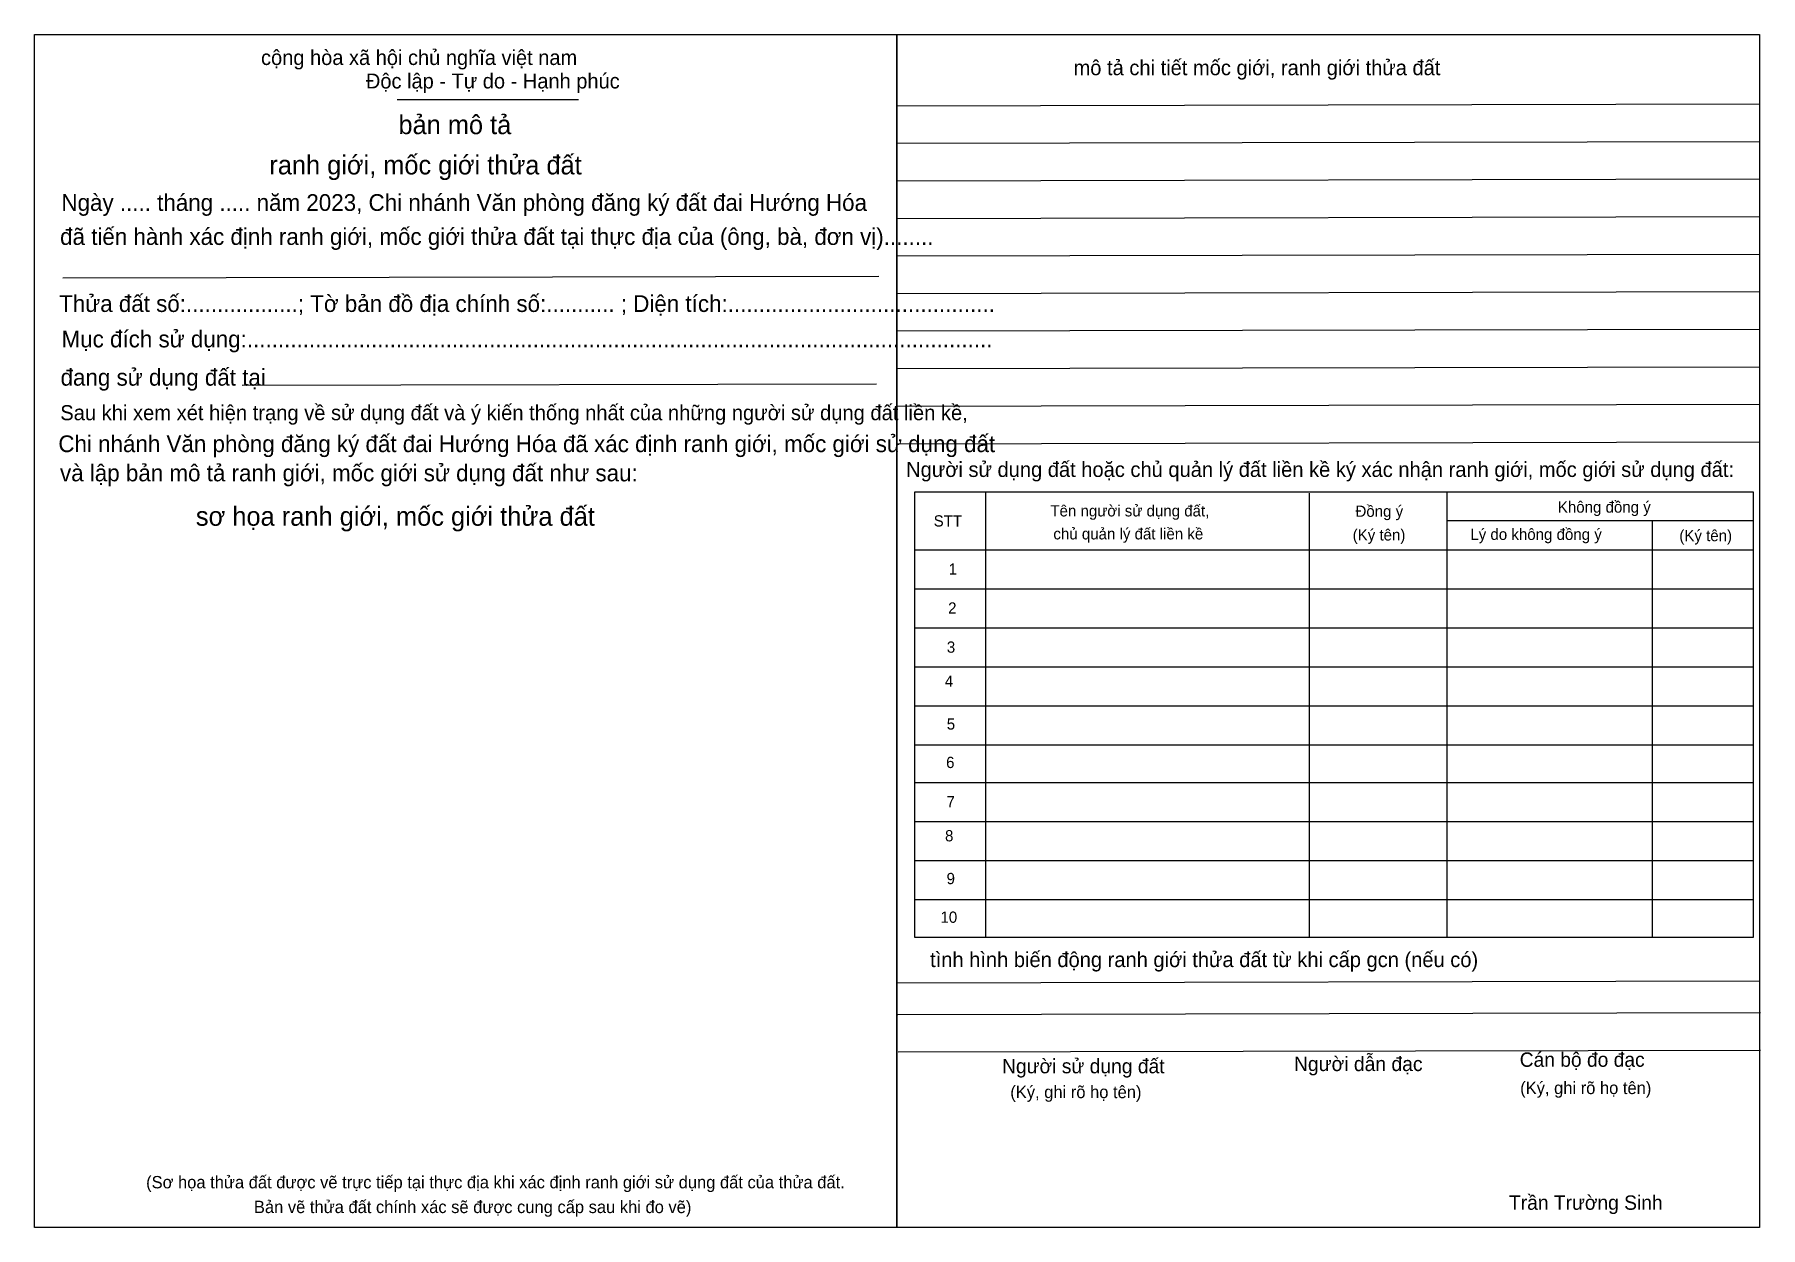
# Model space of a CAD drawing. Extents: x 551266 to 551796, y 1838645 to 1838768.
# Drawn here: x 551618.5 to 551796.5, y 1838645.1 to 1838768.1 of the extents above.
import ezdxf

# ---------------------------------------------------------------- set-up
doc = ezdxf.new("R2010")
doc.units = 0
for name, color, linetype in [('Level 1', 7, 'Continuous'), ('Level 16', 7, 'Continuous'), ('Level 2', 7, 'Continuous')]:
    doc.layers.add(name, color=color, linetype=linetype)

msp = doc.modelspace()

# ---------------------------------------------------------------- linework, layer by layer
at = {"layer": 'Level 1'}
for p, q in [((551707.42, 1838760.75), (551796.34, 1838760.95)), ((551707.43, 1838756.88), (551796.35, 1838757.08)), ((551707.44, 1838753.01), (551796.36, 1838753.21)), ((551707.45, 1838749.14), (551796.37, 1838749.33)), ((551707.46, 1838745.27), (551796.38, 1838745.46)), ((551621.41, 1838743), (551705.56, 1838743.19)), ((551707.47, 1838741.4), (551796.39, 1838741.59)), ((551707.47, 1838737.53), (551796.39, 1838737.72)), ((551707.48, 1838733.66), (551796.4, 1838733.85)), ((551639.92, 1838731.93), (551705.32, 1838732.08)), ((551707.49, 1838729.78), (551796.41, 1838729.98)), ((551707.5, 1838725.91), (551796.42, 1838726.11)), ((551707.45, 1838670.34), (551796.37, 1838670.54)), ((551707.53, 1838667.07), (551796.45, 1838667.27)), ((551707.54, 1838663.2), (551796.46, 1838663.4))]:
    msp.add_line(p, q, dxfattribs=at)
msp.add_lwpolyline([(551618.5, 1838768.09), (551796.34, 1838768.09), (551796.34, 1838645.11), (551618.5, 1838645.11)], close=True, dxfattribs=at)
at = {"layer": 'Level 2'}
for p, q in [((551655.9, 1838761.38), (551674.6, 1838761.38)), ((551795.74, 1838720.9), (551709.23, 1838720.9)), ((551709.23, 1838720.9), (551709.23, 1838690.98)), ((551716.55, 1838720.9), (551716.55, 1838690.98)), ((551749.92, 1838720.81), (551749.92, 1838675.04)), ((551764.11, 1838720.9), (551764.11, 1838675.04)), ((551795.74, 1838690.98), (551795.74, 1838720.9)), ((551795.74, 1838717.94), (551764.11, 1838717.94)), ((551785.29, 1838717.94), (551785.29, 1838690.98)), ((551709.23, 1838714.95), (551795.74, 1838714.95)), ((551709.23, 1838710.94), (551795.74, 1838710.94)), ((551709.23, 1838706.92), (551795.74, 1838706.92)), ((551709.23, 1838704.96), (551709.23, 1838675.04)), ((551716.55, 1838704.96), (551716.55, 1838675.04)), ((551795.74, 1838675.04), (551795.74, 1838704.96)), ((551709.23, 1838702.9), (551795.74, 1838702.9)), ((551785.29, 1838702.01), (551785.29, 1838675.04)), ((551709.23, 1838698.88), (551795.74, 1838698.88)), ((551709.23, 1838694.87), (551795.74, 1838694.87)), ((551709.23, 1838690.98), (551795.74, 1838690.98)), ((551709.23, 1838686.96), (551795.74, 1838686.96)), ((551709.23, 1838682.95), (551795.74, 1838682.95)), ((551709.23, 1838678.93), (551795.74, 1838678.93)), ((551709.23, 1838675.04), (551795.74, 1838675.04))]:
    msp.add_line(p, q, dxfattribs=at)
for points in [[(551618.51, 1838645.11), (551618.5, 1838645.11), (551618.5, 1838768.09), (551707.42, 1838768.09), (551707.42, 1838768.09)], [(551707.42, 1838768.09), (551707.42, 1838645.11), (551618.51, 1838645.11)], [(551707.42, 1838768.09), (551796.34, 1838768.09), (551796.34, 1838645.11), (551796.34, 1838645.11)], [(551796.34, 1838645.11), (551707.42, 1838645.11), (551707.42, 1838768.09)], [(551707.42, 1838768.09), (551796.34, 1838768.09), (551796.34, 1838645.11)], [(551796.34, 1838645.11), (551707.42, 1838645.11), (551707.42, 1838768.09)]]:
    msp.add_lwpolyline(points, dxfattribs=at)

# ---------------------------------------------------------------- texts
at = {"layer": 'Level 16'}
for s, height, p in [('Ngày ..... tháng ..... năm 2023, Chi nhánh Văn phòng đăng ký đất đai Hướng Hóa', 1.7245, (551621.28, 1838749.91)), (' đã tiến hành xác định ranh giới, mốc giới thửa đất tại thực địa của (ông, bà, đơn vị)........', 1.7244, (551620.5, 1838746.4)), ('Thửa đất số:..................; Tờ bản đồ địa chính số:........... ; Diện tích:...........................................', 1.72442, (551621.04, 1838739.49)), ('Mục đích sử dụng:........................................................................................................................', 1.72442, (551621.29, 1838735.84)), ('đang sử dụng đất tại', 1.7245, (551621.19, 1838731.89)), ('Sau khi xem xét hiện trạng về sử dụng đất và ý kiến thống nhất của những người sử dụng đất liền kề,', 1.552, (551621.16, 1838728.33)), ('Chi nhánh Văn phòng đăng ký đất đai Hướng Hóa đã xác định ranh giới, mốc giới sử dụng đất', 1.7244, (551620.96, 1838725.04)), (' và lập bản mô tả ranh giới, mốc giới sử dụng đất như sau:', 1.7244, (551620.49, 1838722.03))]:
    msp.add_text(s, height=height, dxfattribs=at).set_placement(p)
at = {"layer": 'Level 2'}
for s, height, p in [('cộng hòa xã hội chủ nghĩa việt nam', 1.5438, (551641.86, 1838764.95)), ('Độc lập - Tự do - Hạnh phúc', 1.5438, (551652.67, 1838762.53)), ('mô tả chi tiết mốc giới, ranh giới thửa đất', 1.5485, (551725.63, 1838763.9)), ('bản mô tả', 1.955, (551656.03, 1838757.82)), ('ranh giới, mốc giới thửa đất', 1.9546, (551642.72, 1838753.67)), ('Người sử dụng đất hoặc chủ quản lý đất liền kề ký xác nhận ranh giới, mốc giới sử dụng đất:', 1.5485, (551708.37, 1838722.48)), ('Tên người sử dụng đất,', 1.1614, (551723.24, 1838718.41)), ('Đồng ý', 1.161, (551754.7, 1838718.37)), ('Không đồng ý', 1.1614, (551775.56, 1838718.8)), ('sơ họa ranh giới, mốc giới thửa đất', 1.9596, (551635.14, 1838717.45)), ('STT', 1.161, (551711.21, 1838717.37)), ('chủ quản lý đất liền kề', 1.1614, (551723.55, 1838716.04)), ('(Ký tên)', 1.161, (551754.41, 1838715.93)), ('Lý do không đồng ý', 1.1614, (551766.54, 1838715.99)), ('(Ký tên)', 1.161, (551788.09, 1838715.86)), ('1', 1.16, (551712.76, 1838712.41)), ('2', 1.16, (551712.7, 1838708.39)), ('3', 1.16, (551712.57, 1838704.36)), ('4', 1.16, (551712.36, 1838700.85)), ('5', 1.16, (551712.56, 1838696.44)), ('6', 1.16, (551712.49, 1838692.47)), ('7', 1.16, (551712.53, 1838688.42)), ('8', 1.16, (551712.38, 1838684.91)), ('9', 1.16, (551712.54, 1838680.5)), ('10', 1.161, (551711.91, 1838676.52)), ('tình hình biến động ranh giới thửa đất từ khi cấp gcn (nếu có)', 1.5485, (551710.84, 1838671.95)), ('Người dẫn đạc', 1.4878, (551748.36, 1838661.23)), ('Cán bộ đo đạc', 1.481, (551771.63, 1838661.67)), ('Người sử dụng đất', 1.4844, (551718.26, 1838661)), ('(Ký, ghi rõ họ tên)', 1.2723, (551719.11, 1838658.44)), ('(Ký, ghi rõ họ tên)', 1.2723, (551771.68, 1838658.86)), ('(Sơ họa thửa đất được vẽ trực tiếp tại thực địa khi xác định ranh giới sử dụng đất của thửa đất. ', 1.2723, (551630.01, 1838649.14)), ('Trần Trường Sinh', 1.481, (551770.53, 1838646.93)), ('  Bản vẽ thửa đất chính xác sẽ được cung cấp sau khi đo vẽ)', 1.2723, (551640.18, 1838646.59))]:
    msp.add_text(s, height=height, dxfattribs=at).set_placement(p)

doc.saveas('drawing.dxf')
